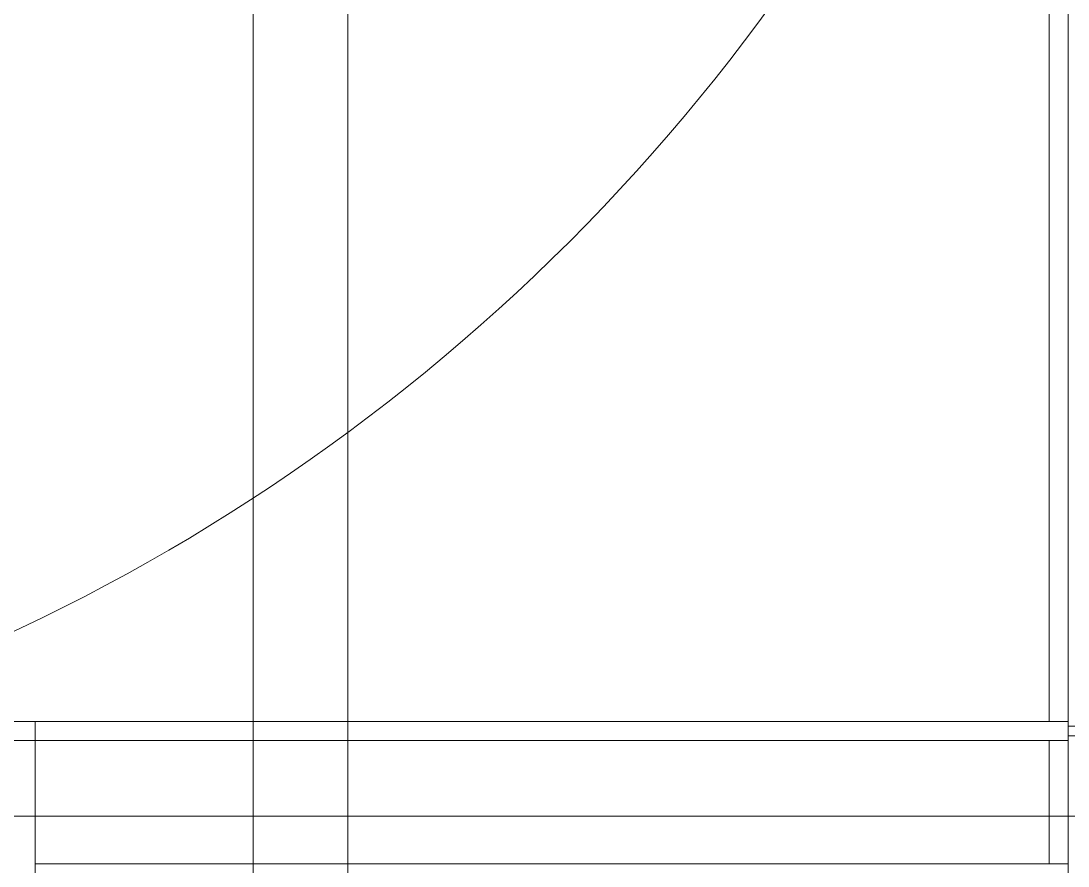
# Model space of a CAD drawing. Header units: millimetres. Extents: x 4003075 to 5615882, y 1445368 to 2591247.
# Drawn here: x 5352125 to 5363175, y 2446443 to 2455360 of the extents above; entities that cross this region are included whole.
import ezdxf

# ---------------------------------------------------------------- set-up
doc = ezdxf.new("R2010")
doc.units = ezdxf.units.MM
for name, color, linetype, lineweight in [('XR-평면도$0$A-CNTL', 9, 'Continuous', 15), ('XR-평면도$0$A-ELEV-LIN3', 9, 'Continuous', 18), ('XR-평면도$0$A-XXXX-HID', 9, 'Continuous', 18)]:
    doc.layers.add(name, color=color, linetype=linetype, lineweight=lineweight)

# ---------------------------------------------------------------- blocks, each defined once
blk = doc.blocks.new('XR-평면도$0$RAMP_내려감(기준층) (220802)')
at = {"layer": 'XR-평면도$0$A-CNTL', "ltscale": 300}
for points in [[(11300, 40700), (11300, -40700)], [(-24300, -35700), (25100, -35700)]]:
    blk.add_lwpolyline(points, dxfattribs=at)
blk.add_lwpolyline([(-20700, 15000), (-20700, -15000, 0.414214), (0, -35700, 0.414214), (20700, -15000), (20700, 15000, 0.414214), (0, 35700, 0.414214)], format="xyb", close=True, dxfattribs=at)
at = {"layer": 'XR-평면도$0$A-ELEV-LIN3'}
for p, q in [((9000, -34900), (9000, -34700)), ((19700, -34700), (19900, -34700))]:
    blk.add_line(p, q, dxfattribs=at)
blk.add_lwpolyline([(19900, -36700), (19900, 15000, 0.414214), (0, 34900, 0.414214), (-19900, 15000), (-19900, -36700)], format="xyb", dxfattribs=at)
blk.add_lwpolyline([(-19700, -15700), (-12280, -15700, 0.397632), (0, -27300, 0.397632), (12280, -15700), (19700, -15700), (19700, -34700), (-19700, -34700)], format="xyb", close=True, dxfattribs=at)
for points in [[(19900, -34900), (-19900, -34900)], [(9000, -36700), (9000, -34900), (-9000, -34900), (-9000, -36700)], [(19700, -34900), (19700, -36200)], [(9000, -36200), (19900, -36200)]]:
    blk.add_lwpolyline(points, dxfattribs=at)
at = {"layer": 'XR-평면도$0$A-XXXX-HID', "ltscale": 100}
for points in [[(21620, -34750), (19900, -34750)], [(21620, -34850), (19900, -34850)]]:
    blk.add_lwpolyline(points, dxfattribs=at)
blk = doc.blocks.new('XR-평면도$0$중심선(210216)')
at = {"layer": 'XR-평면도$0$A-CNTL', "ltscale": 300}
blk.add_lwpolyline([(33000, 206000), (33000, -10000)], dxfattribs=at)

msp = doc.modelspace()

# ---------------------------------------------------------------- block references
msp.add_blockref('XR-평면도$0$RAMP_내려감(기준층) (220802)', (5343275, 2482667.6))
at = {"layer": 'XR-평면도$0$A-CNTL'}
msp.add_blockref('XR-평면도$0$중심선(210216)', (5322575, 2339367.6), dxfattribs=at)

doc.saveas('drawing.dxf')
